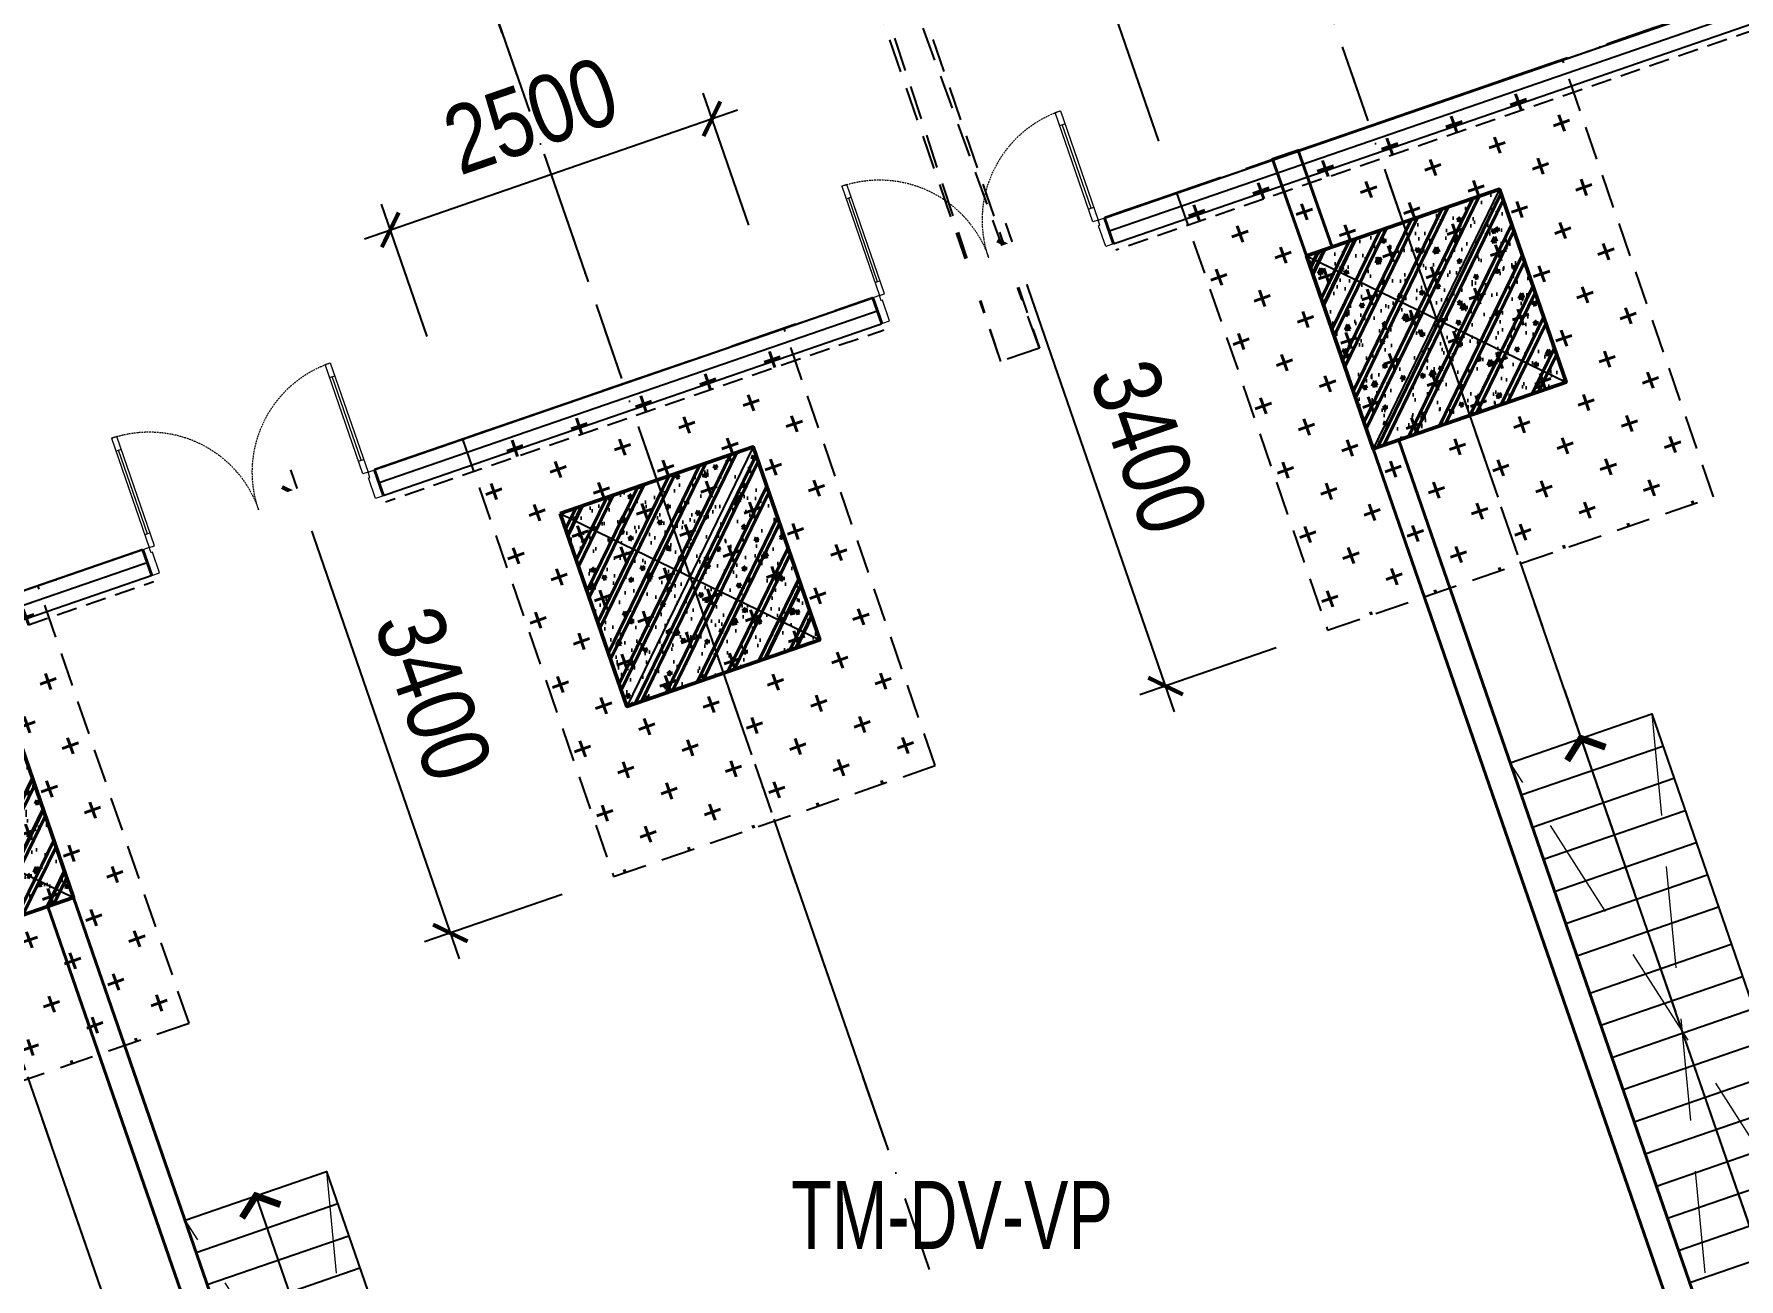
# Model space of a CAD drawing. Header units: millimetres. Extents: x -1534340 to 1713810, y -1348191 to 1114081.
# Drawn here: x 1240370 to 1252896, y -303150 to -294003 of the extents above; entities that cross this region are included whole.
import ezdxf

# ---------------------------------------------------------------- set-up
doc = ezdxf.new("R2010")
doc.units = ezdxf.units.MM
doc.header["$LTSCALE"] = 100
doc.set_wipeout_variables(frame=1)
doc.header["$PDMODE"] = 32
doc.header["$PDSIZE"] = 2.5
for name, pattern in [('CENTER2', [1.125, 0.75, -0.125, 0.125, -0.125]), ('DASHED', [4.5, 3, -1.5]), ('DASHED2', [0.375, 0.25, -0.125]), ('HIDDEN', [0.375, 0.25, -0.125]), ('HIDDEN2', [0.1875, 0.125, -0.0625]), ('xref.asix of  podium$0$xref.asix of  podium$0$DASHDOT', [1, 0.5, -0.25, 0, -0.25]), ('Xref.Asix of Basement B2$0$HIDDEN', [0.375, 0.25, -0.125])]:
    doc.linetypes.add(name, pattern=pattern)
for name, color, linetype, lineweight in [('0-Hatch', 250, 'Continuous', 40), ('CUA', 37, 'Continuous', 13), ('D-building block', 8, 'Continuous', 13), ('KAKA FIX', 2, 'Continuous', 13), ('KT-Chu viet', 255, 'Continuous', 20), ('KT-Net cat', 1, 'Continuous', 40), ('KT-Net cot', 2, 'Continuous', 50), ('KT-Net cot vach', 6, 'Continuous', 50)]:
    doc.layers.add(name, color=color, linetype=linetype, lineweight=lineweight)
for name, color, linetype in [('0-khuat', 3, 'HIDDEN'), ('A-GLAZ', 135, 'Continuous'), ('ccu11-Khuat', 9, 'DASHED'), ('ccu11-Manh', 8, 'Continuous'), ('ccu12-Manh', 8, 'Continuous'), ('ccu12-Thay', 7, 'Continuous'), ('ccu12-Truc', 13, 'CENTER2'), ('KC2-DIM', 251, 'Continuous'), ('KCS_COLUMN', 2, 'Continuous'), ('KT-Dim', 8, 'Continuous'), ('KT-Kich thuoc', 9, 'Continuous'), ('xref.asix of  podium$0$xref.asix of  podium$0$KC2-DIM', 251, 'Continuous'), ('xref.asix of  podium$0$xref.asix of  podium$0$KT-Kich thuoc', 9, 'Continuous'), ('xref.asix of  podium$0$xref.asix of  podium$0$KT-Luoi truc South Tower', 8, 'xref.asix of  podium$0$xref.asix of  podium$0$DASHDOT'), ('xref.asix of  podium$0$xref.asix of  podium$0$KT-Net cot vach', 6, 'Continuous')]:
    doc.layers.add(name, color=color, linetype=linetype)
doc.layers.add('Xref.Asix of Basement B2$0$KT-Chi gioi XD', color=7, linetype='Xref.Asix of Basement B2$0$HIDDEN', true_color=0x0066cc)
doc.styles.add('Arial Narrow', font='ARIALN.TTF')
doc.styles.add('Xref_ST_MBDV Cot vach 30.7.2022$0$Arial', font='arial.ttf', dxfattribs={"width": 0.7})
doc.dimstyles.new('ccu12-200', dxfattribs={"dimscale": 200, "dimtxt": 2.5, "dimasz": 1, "dimexe": 1, "dimexo": 2, "dimgap": 1, "dimtad": 1, "dimdec": 0, "dimrnd": 5, "dimdsep": 46, "dimtxsty": 'Arial Narrow', "dimblk": 'ARCHTICK', "dimcen": -1, "dimdle": 1, "dimclrd": 256, "dimclre": 256, "dimclrt": 3, "dimadec": 0, "dimazin": 2, "dimtfac": 0.1, "dimtdec": 0, "dimtmove": 0, "dimatfit": 1, "dimldrblk": 'ARCHTICK', "dimfxl": 1, "dimtvp": 0.8333333333333334, "dimtolj": 1, "dimtzin": 12, "dimarcsym": 0})
doc.dimstyles.new('CCU_1-200', dxfattribs={"dimscale": 200, "dimtxt": 3, "dimasz": 1, "dimexe": 1, "dimexo": 2, "dimgap": 0.5, "dimtad": 1, "dimdec": 0, "dimdsep": 46, "dimtxsty": 'Arial Narrow', "dimblk": 'ARCHTICK', "dimcen": -1, "dimdle": 1, "dimclrd": 256, "dimclre": 256, "dimclrt": 3, "dimadec": 0, "dimazin": 2, "dimtfac": 0.1, "dimtdec": 0, "dimtix": 1, "dimtmove": 2, "dimatfit": 1, "dimfxl": 1, "dimtvp": 0.8333333333333334, "dimtolj": 1, "dimtzin": 12, "dimarcsym": 0})
pattern_1 = [(49.99999999999999, (550, -550), (286.9040730403014, -25.10085399303804), [30, -330]), (355, (550, -550), (-55.50053344520001, 300.8768534800047), [24, -264]), (100.4514, (573.908672, -552.091736), (231.4037526856086, 275.7758168243814), [25.496076, -280.4568448]), (46.18420000000001, (550, -470), (426.8964194502578, -66.20760573160723), [45, -495]), (96.6356, (585.574698, -475.5173228), (373.8650822194813, 389.6471483601767), [38.2441152, -420.6852]), (351.1842, (550, -470), (373.8647780534509, 389.6474403701299), [36, -396]), (21, (590, -490), (238.7628208473847, -161.0475562661355), [30, -330]), (326.0000000000001, (590, -490), (97.32613276863269, 290.0600180187412), [24, -264]), (71.4514, (609.8968932, -503.4206424), (336.089051432596, 129.012198683981), [25.496076, -280.4568448]), (37.50000000000001, (550, -550), (4.863942126916267, 133.1575415325246), [0, -260.8, 0, -268, 0, -265]), (7.499999999999999, (550, -550), (105.2278149768594, 157.7646847529441), [0, -152.8, 0, -254.8, 0, -101]), (327.5, (460.8, -550), (213.5289744689636, -9.021948693751902), [0, -100, 0, -312, 0, -414]), (317.5, (420.8, -550), (233.2744677369545, 40.04199293292709), [0, -130, 0, -207.2, 0, -294]), (45, (550, -550), (-120.2081528017131, 120.2081528017131), []), (45, (550, -501), (-120.2081528017131, 120.2081528017131), [])]

# ---------------------------------------------------------------- blocks, each defined once
blk = doc.blocks.new('MBKC-T1-PN')
at = {"layer": '0-Hatch', "ltscale": 2}
h = blk.add_hatch(dxfattribs=at)
h.set_pattern_fill('CROSS', color=256, scale=1000, angle=109.047137953997, style=0)
h.set_pattern_definition([(109.0471379539969, (4051915.746561347, -6934102.036973443), (-317.8990851971258, 154.7261181275824), [124.9999999999995, -374.9999999999979]), (199.0471379539969, (4051954.42809088, -6934022.562202143), (-154.7261181275824, -317.8990851971258), [124.9999999999995, -374.9999999999978])])
h.paths.add_polyline_path([(18999.53238123632, 6559.552969867596), (16163.78116127569, 5580.515167486446), (17273.35802407283, 2366.664397345623), (20109.10916963895, 3345.702415209904)])
h = blk.add_hatch(dxfattribs=at)
h.set_pattern_fill('CROSS', color=256, scale=1000, angle=109.047137953997, style=0)
h.set_pattern_definition([(109.0471379539969, (4046433.294633726, -6935994.843189207), (-317.8990851971258, 154.7261181275824), [124.9999999999995, -374.9999999999979]), (199.0471379539969, (4046471.976163259, -6935915.368417908), (-154.7261181275824, -317.8990851971258), [124.9999999999995, -374.9999999999978])])
h.paths.add_polyline_path([(13280.78167594061, 4585.121683670324), (10917.29988690768, 3770.28733072622), (12027.219105836, 555.4449379654252), (14390.3451295679, 1371.309752724832)])
h = blk.add_hatch(dxfattribs=at)
h.set_pattern_fill('CROSS', color=256, scale=1000, angle=109.047137953997, style=0)
h.set_pattern_definition([(109.0471379539969, (4040950.842276657, -6937887.649608213), (-317.8990851971258, 154.7261181275824), [124.9999999999995, -374.999999999998]), (199.0471379539969, (4040989.523806189, -6937808.174836914), (-154.7261181275824, -317.8990851971258), [124.9999999999995, -374.9999999999979])])
h.paths.add_polyline_path([(7797.503926413367, 2694.705985195003), (5434.022137380438, 1879.871632250841), (6544.76674876688, -1337.361481040425), (8907.892772498773, -521.4966662810184)])
at = {"layer": '0-khuat', "ltscale": 10}
for p, q in [((8907.892772498773, -521.4966662810184), (7797.503926413599, 2694.705985194945)), ((6544.76674876688, -1337.361481040425), (8907.892772498773, -521.4966662810184))]:
    blk.add_line(p, q, dxfattribs=at)
at = {"layer": '0-khuat', "ltscale": 10, "elevation": -5.460167590488056e-05}
for points in [[(16163.78116127546, 5580.515167486388), (17273.35802407283, 2366.664397345623), (20109.10916963895, 3345.702415209904), (18999.53238123632, 6559.552969867655)], [(10917.29988690745, 3770.28733072622), (12027.219105836, 555.4449379654252), (14390.3451295679, 1371.309752724832), (13280.78167594038, 4585.121683670382)]]:
    blk.add_lwpolyline(points, dxfattribs=at)
at = {"layer": 'ccu11-Khuat', "ltscale": 0.5, "elevation": -0.1248620286703281}
blk.add_lwpolyline([(100590.5864808073, -35426.61506945355), (55455.55192690738, -35426.61506945355, -0.3269618123751123), (50827.94980508671, -32029.33521380113), (46319.23951797537, -19000.21078809898, 0.4276624970093012), (30482.82222025329, -12597.84133938845), (15440.22126940242, -17787.66880758357, -0.1965409036496166), (11052.14983252855, -17540.17514300876, -0.04529122358984782), (3605.473727127304, -9503.081798993808), (-504.3626536345109, -3435.722267398494, -0.3990343803495413), (1771.304140177555, 352.6720043509267), (31190.7288702894, 10495.31749677, -0.1204403028230274), (42591.70211395179, 11817.81507882464), (58406.76826363965, 7707.460248947376, -0.2262547279600852), (60280.00056402339, 6012.837931064423), (65645.2552123724, -9495.342720050656, 0.2916469557633262), (69738.37575314008, -12326.61538209155), (89786.80552536738, -12326.61538209155)], format="xyb", dxfattribs=at)
at = {"layer": 'ccu12-Thay', "ltscale": 0.5, "elevation": -0.1248620286703281}
blk.add_lwpolyline([(100592.7780615496, -35676.61506945355), (55455.39655799186, -35676.61506945355, -0.3267809868965265), (50590.58009542292, -32107.86709642987), (46084.84347490547, -19087.33587578748, 0.427810969143063), (30575.27555690287, -12830.40478876728), (15521.75718290871, -18023.99886239826, -0.1981128104978065), (10911.61054585082, -17750.02456894092, -0.0454709095100691), (3402.789631705265, -9649.635404628643), (-737.5713195712306, -3537.212389550812, -0.4024491153328594), (1696.951964988839, 591.4787324376521), (31106.50964570185, 10730.72245935566)], format="xyb", dxfattribs=at)
blk = doc.blocks.new('_ARCHTICK')
at = {"color": 0, "linetype": 'ByBlock', "const_width": 0.15}
blk.add_lwpolyline([(-0.5, -0.5), (0.5, 0.5)], dxfattribs=at)
blk = doc.blocks.new('*D1114')
at = {"layer": 'Defpoints', "color": 0, "transparency": 16777216}
for p in [(319555.2034636395, -49078.65396357753), (320302.8164631628, -51244.09075167371), (315242.5389979252, -54359.71304566249)]:
    blk.add_point(p, dxfattribs=at)
at = {"layer": 'KT-Dim', "lineweight": -2, "transparency": 16777216}
for p, q in [((320172.2780894435, -50865.99058903602), (319489.9342767798, -48889.60388225876)), ((313883.701024121, -51036.72956934935), (319744.2535449584, -49013.38477671806)), ((315112.0006242059, -53981.61288302481), (314007.4819185802, -50782.41030117082))]:
    blk.add_line(p, q, dxfattribs=at)
at = {"layer": 'KT-Dim', "lineweight": -2, "transparency": 16777216, "xscale": 200, "yscale": 200, "zscale": 200}
for p, rotation in [((319555.2034636395, -49078.65396357767), 19.04713796363416), ((314072.7511054398, -50971.46038248973), 199.0471379636342)]:
    blk.add_blockref('_ARCHTICK', p, dxfattribs=dict(at, rotation=rotation))
at = {"layer": 'KT-Dim', "color": 3, "transparency": 16777216, "insert": (316665.3963883274, -49594.69742959474), "char_height": 500, "attachment_point": 5, "rotation": 19.047137963634164, "style": 'Arial Narrow'}
blk.add_mtext('\\A1;5800', dxfattribs=at)
blk = doc.blocks.new('*D1115')
at = {"layer": 'Defpoints', "color": 0, "transparency": 16777216}
for p in [(325037.6558218877, -47185.84754464896), (325785.2688217285, -49351.28433366482), (320302.8164631628, -51244.09075167371)]:
    blk.add_point(p, dxfattribs=at)
at = {"layer": 'KT-Dim', "lineweight": -2, "transparency": 16777216}
for p, q in [((325654.7304480092, -48973.18417102714), (324972.3866350281, -46996.79746333019)), ((319366.1533823206, -49143.92315043752), (325226.7059032065, -47120.57835778946)), ((320172.2780894435, -50865.99058903602), (319489.9342767799, -48889.60388225902))]:
    blk.add_line(p, q, dxfattribs=at)
at = {"layer": 'KT-Dim', "lineweight": -2, "transparency": 16777216, "xscale": 200, "yscale": 200, "zscale": 200}
for p, rotation in [((325037.6558218877, -47185.84754464908), 19.04713796363416), ((319555.2034636395, -49078.6539635779), 199.0471379636342)]:
    blk.add_blockref('_ARCHTICK', p, dxfattribs=dict(at, rotation=rotation))
at = {"layer": 'KT-Dim', "color": 3, "transparency": 16777216, "insert": (322147.8487465513, -47701.89101067456), "char_height": 500, "attachment_point": 5, "rotation": 19.047137963634164, "style": 'Arial Narrow'}
blk.add_mtext('\\A1;5800', dxfattribs=at)
blk = doc.blocks.new('*U161')
h = blk.add_hatch()
h.set_pattern_fill('VATLIEU04', color=250, scale=40, style=0, pattern_type=2)
h.set_pattern_definition(pattern_1)
h.paths.add_polyline_path([(-475, 475), (1025, 475), (1025, -1025), (-475, -1025)])
at = {"color": 6, "ltscale": 0.25}
blk.add_lwpolyline([(-475, 475), (1025, 475), (1025, -1025), (-475, -1025)], close=True, dxfattribs=at)
at = {"layer": 'Defpoints', "linetype": 'ByBlock', "ltscale": 30}
for p, q in [((1025, 475), (-475, -1025)), ((-475, 475), (1025, -1025))]:
    blk.add_line(p, q, dxfattribs=at)
blk = doc.blocks.new('*U158')
h = blk.add_hatch()
h.set_pattern_fill('VATLIEU04', color=250, scale=40, style=0, pattern_type=2)
h.set_pattern_definition(pattern_1)
h.paths.add_polyline_path([(-475, 475), (1025, 475), (1025, -1025), (-475, -1025)])
at = {"color": 6, "ltscale": 0.25}
blk.add_lwpolyline([(-475, 475), (1025, 475), (1025, -1025), (-475, -1025)], close=True, dxfattribs=at)
at = {"layer": 'Defpoints', "linetype": 'ByBlock', "ltscale": 30}
for p, q in [((1025, 475), (-475, -1025)), ((-475, 475), (1025, -1025))]:
    blk.add_line(p, q, dxfattribs=at)
blk = doc.blocks.new('*U159')
h = blk.add_hatch()
h.set_pattern_fill('VATLIEU04', color=250, scale=40, style=0, pattern_type=2)
h.set_pattern_definition(pattern_1)
h.paths.add_polyline_path([(-475, 475), (1025, 475), (1025, -1025), (-475, -1025)])
at = {"color": 6, "ltscale": 0.25}
blk.add_lwpolyline([(-475, 475), (1025, 475), (1025, -1025), (-475, -1025)], close=True, dxfattribs=at)
at = {"layer": 'Defpoints', "linetype": 'ByBlock', "ltscale": 30}
for p, q in [((1025, 475), (-475, -1025)), ((-475, 475), (1025, -1025))]:
    blk.add_line(p, q, dxfattribs=at)
blk = doc.blocks.new('MBDV-B1-T1-PN')
at = {"layer": 'KT-Net cot vach', "rotation": 19.04713795399666}
for name, p in [('*U159', (17721.48730440694, 4822.357944610761)), ('*U158', (12239.0349454463, 2929.551524406183, -5.460167979304265e-05)), ('*U161', (6756.582588377176, 1036.745105400332))]:
    blk.add_blockref(name, p, dxfattribs=at)
blk = doc.blocks.new('*D1331')
at = {"layer": 'Defpoints', "color": 0, "ltscale": 0.5, "transparency": 16777216}
for p in [(1245350.489107593, -294625.8350357671), (1245751.100087617, -295786.1907982609), (1243387.974274721, -296602.0562236972)]:
    blk.add_point(p, dxfattribs=at)
at = {"layer": 'KC2-DIM', "lineweight": -2, "ltscale": 0.5, "transparency": 16777216}
for p, q in [((1245620.561619547, -295408.0906681975), (1245285.219873558, -294436.7849707353)), ((1242798.313229665, -295506.9696952383), (1245539.539172625, -294560.5658017321)), ((1243257.435806651, -296223.9560936338), (1242922.094060662, -295252.6503961717))]:
    blk.add_line(p, q, dxfattribs=at)
at = {"layer": 'KC2-DIM', "lineweight": -2, "ltscale": 0.5, "transparency": 16777216, "xscale": 200, "yscale": 200, "zscale": 200}
for p, rotation in [((1245350.489107593, -294625.8350357671), 19.0471522611445), ((1242987.363294697, -295441.7004612034), 199.0471522611445)]:
    blk.add_blockref('_ARCHTICK', p, dxfattribs=dict(at, rotation=rotation))
at = {"layer": 'KC2-DIM', "color": 3, "ltscale": 0.5, "transparency": 16777216, "insert": (1244020.345197541, -294603.4080421229), "char_height": 500, "attachment_point": 5, "rotation": 19.0471522611445, "style": 'Arial Narrow', "bg_fill": 3, "box_fill_scale": 1.1, "bg_fill_color": 256, "bg_fill_true_color": 13158600, "bg_fill_transparency": 0}
blk.add_mtext('\\A1;2500', dxfattribs=at)
blk = doc.blocks.new('*D1332')
at = {"layer": 'Defpoints', "color": 0, "ltscale": 0.5, "transparency": 16777216}
for p in [(1243518.006410201, -296979.2231694508, -0.1248074273445662), (1244628.089721384, -300194.0074593), (1243428.469124828, -300608.2432785408)]:
    blk.add_point(p, dxfattribs=at)
at = {"layer": 'KC2-DIM', "lineweight": -2, "ltscale": 0.5, "transparency": 16777216}
for p, q in [((1243139.912961757, -297109.7809889942), (1242129.339089423, -297458.7378984635)), ((1242253.106903873, -297204.41226447), (1243493.7480346, -300797.2900027626)), ((1244249.99627294, -300324.5652788435), (1243239.422400606, -300673.5221883126))]:
    blk.add_line(p, q, dxfattribs=at)
at = {"layer": 'KC2-DIM', "lineweight": -2, "ltscale": 0.5, "transparency": 16777216, "xscale": 200, "yscale": 200, "zscale": 200}
for p, rotation in [((1242318.385813645, -297393.4589886917), 109.0500847318665), ((1243428.469124828, -300608.2432785408), 289.0500847318665)]:
    blk.add_blockref('_ARCHTICK', p, dxfattribs=dict(at, rotation=rotation))
at = {"layer": 'KC2-DIM', "color": 3, "ltscale": 0.5, "transparency": 16777216, "insert": (1243303.779570471, -298852.2481038513), "char_height": 500, "attachment_point": 5, "rotation": 289.0500847318665, "style": 'Arial Narrow', "bg_fill": 3, "box_fill_scale": 1.1, "bg_fill_color": 256, "bg_fill_true_color": 13158600, "bg_fill_transparency": 0}
blk.add_mtext('\\A1;3400', dxfattribs=at)
blk = doc.blocks.new('*D1386')
at = {"layer": 'Defpoints', "color": 0, "ltscale": 0.5, "transparency": 16777216}
for p in [(1248765.100097755, -295170.2343252912, -0.1248620286703281), (1247574.402363223, -295581.3208228649), (1249874.229549219, -298382.7891840758)]:
    blk.add_point(p, dxfattribs=at)
at = {"layer": 'KC2-DIM', "lineweight": -2, "ltscale": 0.5, "transparency": 16777216}
for p, q in [((1248386.999967691, -295300.772793361), (1247385.352298191, -295646.5900568998)), ((1248748.801048722, -298982.9257466812), (1247509.133129188, -295392.2707578331)), ((1249496.129419155, -298513.3276521456), (1248494.481749656, -298859.1449156843))]:
    blk.add_line(p, q, dxfattribs=at)
at = {"layer": 'KC2-DIM', "lineweight": -2, "ltscale": 0.5, "transparency": 16777216, "xscale": 200, "yscale": 200, "zscale": 200}
for p, rotation in [((1247574.402363223, -295581.3208228649), 109.0471522611391), ((1248683.531814687, -298793.8756816494), 289.0471522611391)]:
    blk.add_blockref('_ARCHTICK', p, dxfattribs=dict(at, rotation=rotation))
at = {"layer": 'KC2-DIM', "color": 3, "ltscale": 0.5, "transparency": 16777216, "insert": (1248559.326795318, -297039.0172486533), "char_height": 500, "attachment_point": 5, "rotation": 289.0471522611391, "style": 'Arial Narrow', "bg_fill": 3, "box_fill_scale": 1.1, "bg_fill_color": 256, "bg_fill_true_color": 13158600, "bg_fill_transparency": 0}
blk.add_mtext('\\A1;3400', dxfattribs=at)
blk = doc.blocks.new('*D1387')
at = {"layer": 'Defpoints', "color": 0, "ltscale": 0.5, "transparency": 16777216}
for p in [(1251072.539450557, -292656.5131655727), (1251601.278244594, -294192.4331017581, -0.1248620286703281), (1248764.652686422, -295168.9384139349)]:
    blk.add_point(p, dxfattribs=at)
at = {"layer": 'KC2-DIM', "lineweight": -2, "ltscale": 0.5, "transparency": 16777216}
for p, q in [((1251471.077588254, -293814.2165115766), (1251007.439122387, -292467.4048704819)), ((1248046.805597293, -293698.1188059197), (1251261.647745648, -292591.4128374025)), ((1248634.452030081, -294790.7218237534), (1248170.813564214, -293443.9101826587))]:
    blk.add_line(p, q, dxfattribs=at)
at = {"layer": 'KC2-DIM', "lineweight": -2, "ltscale": 0.5, "transparency": 16777216, "xscale": 200, "yscale": 200, "zscale": 200}
for p, rotation in [((1251072.539450557, -292656.5131655727), 18.99596951040509), ((1248235.913892384, -293633.0184777495), 198.9959695104051)]:
    blk.add_blockref('_ARCHTICK', p, dxfattribs=dict(at, rotation=rotation))
at = {"layer": 'KC2-DIM', "color": 3, "ltscale": 0.5, "transparency": 16777216, "insert": (1249506.030170662, -292714.2735585017), "char_height": 500, "attachment_point": 5, "rotation": 18.99596951040509, "style": 'Arial Narrow', "bg_fill": 3, "box_fill_scale": 1.1, "bg_fill_color": 256, "bg_fill_true_color": 13158600, "bg_fill_transparency": 0}
blk.add_mtext('\\A1;3000', dxfattribs=at)
blk = doc.blocks.new('VACH-NN-PN-T1')
at = {"layer": 'KCS_COLUMN', "linetype": 'HIDDEN', "ltscale": 10}
for p, q in [((16761.99638333032, -7489.857160112879), (10310.48638333031, 10277.47283988708)), ((16478.42638333025, -7587.757160112902), (10594.05638333037, 10375.3728398871))]:
    blk.add_line(p, q, dxfattribs=at)
blk.add_lwpolyline([(16761.99692917196, -7489.857087068725), (16478.42180715711, -7587.760867252713), (10310.48365624668, 10277.47181991732), (10594.05877826177, 10375.37560010154)], close=True, dxfattribs=at)
blk = doc.blocks.new('*U2802')
h = blk.add_hatch()
h.set_pattern_fill('VATLIEU04', color=250, scale=40, style=0, pattern_type=2)
h.set_pattern_definition(pattern_1)
h.paths.add_polyline_path([(-475, 475), (1025, 475), (1025, -1025), (-475, -1025)])
at = {"color": 6, "ltscale": 0.25}
blk.add_lwpolyline([(-475, 475), (1025, 475), (1025, -1025), (-475, -1025)], close=True, dxfattribs=at)
at = {"layer": 'Defpoints', "linetype": 'ByBlock', "ltscale": 30}
for p, q in [((1025, 475), (-475, -1025)), ((-475, 475), (1025, -1025))]:
    blk.add_line(p, q, dxfattribs=at)
blk = doc.blocks.new('xref.asix of  podium$0$xref.asix of  podium$0$MBCot-PN-flat-22')
at = {"layer": 'xref.asix of  podium$0$xref.asix of  podium$0$KT-Net cot vach', "rotation": 19.04713795399666}
for p in [(17721.48715347238, 4822.358175267698), (12239.03479451314, 2929.551755063003, -5.460129879951871e-05), (6756.582437444478, 1036.745336057153)]:
    blk.add_blockref('*U2802', p, dxfattribs=at)
blk = doc.blocks.new('*D2829')
at = {"layer": 'Defpoints', "color": 0, "transparency": 16777216}
for p in [(-95967.23389508922, 50688.03247729214), (-95219.62089622766, 48522.5956889675), (-100279.898361465, 45406.97339497856)]:
    blk.add_point(p, dxfattribs=at)
at = {"layer": 'xref.asix of  podium$0$xref.asix of  podium$0$KT-Kich thuoc', "lineweight": -2, "transparency": 16777216}
for p, q in [((-95350.15926983136, 48900.6958516452), (-96032.50308189106, 50877.08255863099)), ((-101638.7363348323, 48729.95687338252), (-95778.18381375037, 50753.301664094)), ((-100410.4367350687, 45785.07355765626), (-101514.9554402953, 48984.27614152322))]:
    blk.add_line(p, q, dxfattribs=at)
at = {"layer": 'xref.asix of  podium$0$xref.asix of  podium$0$KT-Kich thuoc', "lineweight": -2, "transparency": 16777216, "xscale": 200, "yscale": 200, "zscale": 200}
for p, rotation in [((-95967.23389508922, 50688.03247729214), 19.04713794612659), ((-101449.6862534934, 48795.22606018437), 199.0471379461266)]:
    blk.add_blockref('_ARCHTICK', p, dxfattribs=dict(at, rotation=rotation))
at = {"layer": 'xref.asix of  podium$0$xref.asix of  podium$0$KT-Kich thuoc', "color": 3, "transparency": 16777216, "insert": (-98841.06871882701, 50125.72590398228), "char_height": 600, "attachment_point": 5, "rotation": 19.047137946126586, "style": 'Arial Narrow'}
blk.add_mtext('\\A1;5800', dxfattribs=at)
blk = doc.blocks.new('*D2830')
at = {"layer": 'Defpoints', "color": 0, "transparency": 16777216}
for p in [(-90484.78153684072, 52580.83889622137), (-89737.16853766143, 50415.40210697639), (-95219.62089622766, 48522.5956889675)]:
    blk.add_point(p, dxfattribs=at)
at = {"layer": 'xref.asix of  podium$0$xref.asix of  podium$0$KT-Kich thuoc', "lineweight": -2, "transparency": 16777216}
for p, q in [((-89867.70691126512, 50793.50226965408), (-90550.05072364258, 52769.88897756022)), ((-96156.28397700652, 50622.76329216579), (-90295.73145550187, 52646.10808302322)), ((-95350.15926983136, 48900.6958516452), (-96032.50308246951, 50877.08256030649))]:
    blk.add_line(p, q, dxfattribs=at)
at = {"layer": 'xref.asix of  podium$0$xref.asix of  podium$0$KT-Kich thuoc', "lineweight": -2, "transparency": 16777216, "xscale": 200, "yscale": 200, "zscale": 200}
for p, rotation in [((-90484.78153684072, 52580.83889622137), 19.04713794612659), ((-95967.23389566767, 50688.03247896764), 199.0471379461266)]:
    blk.add_blockref('_ARCHTICK', p, dxfattribs=dict(at, rotation=rotation))
at = {"layer": 'xref.asix of  podium$0$xref.asix of  podium$0$KT-Kich thuoc', "color": 3, "transparency": 16777216, "insert": (-93358.61636078988, 52018.53232283854), "char_height": 600, "attachment_point": 5, "rotation": 19.047137946126586, "style": 'Arial Narrow'}
blk.add_mtext('\\A1;5800', dxfattribs=at)
blk = doc.blocks.new('THANG SH')
at = {"layer": 'D-building block', "color": 3, "linetype": 'DASHED2', "ltscale": 30}
for points in [[(-6640.500751799904, 1099.999999977648), (-2099.999999993481, -2.421438694000244e-08)], [(-2099.999999993481, 1099.999999977648), (-6640.500751800369, 2.980232238769531e-08)]]:
    blk.add_lwpolyline(points, dxfattribs=at)
at = {"layer": 'D-building block', "color": 3, "linetype": 'DASHED2', "ltscale": 1000}
blk.add_lwpolyline([(-6640.500751799904, 5.587935447692871e-09), (-6640.500751799438, 1099.999999955297), (-2099.999999993481, 1099.999999951571), (-2099.999999993015, -5.029141902923584e-08)], close=True, dxfattribs=at)
at = {"layer": 'Defpoints', "color": 252}
blk.add_line((6.05359673500061e-09, 1849.999999951571), (-4.656612873077393e-10, -3.725290298461914e-08), dxfattribs=at)
for points in [[(-6640.500751799438, 549.9999999776483), (-549.9999999925494, 549.9999999757856), (-549.9999999934807, 1849.999999947846)], [(-1099.999999993015, -4.470348358154297e-08), (-1099.999999992549, 1849.999999949709)], [(5.587935447692871e-09, 1849.999999951571), (-1099.999999993015, 1849.999999949709)], [(6.05359673500061e-09, 1599.999999951571), (-1099.999999993481, 1599.999999951571)], [(6.51925802230835e-09, 1349.999999951571), (-1099.999999993481, 1349.999999951571)], [(0, 1.862645149230957e-09), (-6640.500751799904, 8.734254341450418e-09), (-6640.500751799904, 1099.999999953434), (6.984919309616089e-09, 1099.999999953434)], [(-6390.500751799904, -4.842877388000488e-08), (-6390.500751799904, 1099.999999951571)], [(-6140.500751799438, -4.842877388000488e-08), (-6140.500751798972, 1099.999999953434)], [(-5890.500751798972, -4.842877388000488e-08), (-5890.500751798972, 1099.999999951571)], [(-5640.500751798972, -4.842877388000488e-08), (-5640.500751798972, 1099.999999953434)], [(-5390.500751798972, -4.656612873077393e-08), (-5390.500751798507, 1099.999999953434)], [(-5140.500751798507, -4.656612873077393e-08), (-5140.500751798507, 1099.999999951571)], [(-4849.999999996275, -4.656612873077393e-08), (-4849.999999996275, 1099.999999953434)], [(-4599.99999999674, -4.656612873077393e-08), (-4599.999999996275, 1099.999999951571)], [(-4349.999999996275, -4.656612873077393e-08), (-4349.999999996275, 1099.999999953434)], [(-4099.999999996275, -4.470348358154297e-08), (-4099.999999995809, 1099.999999953434)], [(-3849.999999995809, -4.470348358154297e-08), (-3849.999999995809, 1099.999999951571)], [(-3599.999999994878, -4.842877388000488e-08), (-3599.999999994412, 1099.999999953434)], [(-3349.999999994878, -4.842877388000488e-08), (-3349.999999994412, 1099.999999951571)], [(-3099.999999994412, -4.842877388000488e-08), (-3099.999999994412, 1099.999999951571)], [(-2849.999999994412, -4.842877388000488e-08), (-2849.999999994412, 1099.999999953434)], [(-2599.999999994412, -4.842877388000488e-08), (-2599.999999993946, 1099.999999951571)], [(-2349.999999993946, -4.842877388000488e-08), (-2349.999999993481, 1099.999999953434)], [(-2099.999999993481, -4.842877388000488e-08), (-2099.999999993481, 1099.999999953434)], [(-1849.999999993481, -4.842877388000488e-08), (-1849.999999993481, 1099.999999953434)], [(-1599.999999993481, -4.656612873077393e-08), (-1599.999999993481, 1099.999999953434)], [(-1349.999999993481, -4.656612873077393e-08), (-1349.999999992549, 1099.999999951571)]]:
    blk.add_lwpolyline(points, dxfattribs=at)
at = {"layer": 'Defpoints', "color": 252, "const_width": 50}
blk.add_lwpolyline([(-6520.500747120939, 699.0000000074506), (-6640.500751800835, 549.9999999757856), (-6520.500747121871, 400.9999999459833)], dxfattribs=at)
at = {"layer": 'Defpoints', "color": 252}
blk.add_circle((-549.9999999934807, 1849.999999945983), 100, dxfattribs=at)
blk = doc.blocks.new('*U229')
for p, q in [((-750.0000006001499, -89.99999376962445), (-750.0000002678631, -49.99999376962445)), ((-100.0000005815018, -69.99999916928329), (-750.0000004340067, -69.99999376962447)), ((-100.0000007476451, -89.99999916928329), (-100.0000004153583, -49.99999916928324)), ((-750.0000140577612, -1709.999993474634), (-750.0000143900478, -1749.999993474634)), ((-100.0000143713997, -1729.999998874293), (-750.0000142239046, -1729.999993474634)), ((-100.000014205256, -1709.999998874293), (-100.000014537543, -1749.999998874293))]:
    blk.add_line(p, q)
for points in [[(200.0743172259394, -1.662050658534054e-06), (200.0743167275093, -60.00000166205076), (39.99999950156996, -60.00000033228665), (39.99999958464161, -50.00000033228666), (-4.153583654832593e-07, -50.00000000000004), (0, 0)], [(-4.153583654832593e-07, -50.00000000000004), (-7.476450480173313e-07, -89.99999999999991), (-850.0000006001497, -89.99999293890771), (-850.0000002678632, -49.99999293890765)], [(-1.453754297586763e-05, -1749.99999970501), (-1.420525627215952e-05, -1709.99999970501), (-850.0000140577612, -1709.999992643918), (-850.0000143900479, -1749.999992643918)], [(200.0743022730383, -1800.000001367061), (200.0743027714681, -1740.000001367061), (39.99998554552879, -1740.000000037296), (39.99998546245713, -1750.000000037296), (-1.453754297586763e-05, -1749.99999970501), (-1.4952901284504e-05, -1799.99999970501)]]:
    blk.add_lwpolyline(points, close=True)
at = {"linetype": 'HIDDEN2'}
for centre, radius, start, end in [((-4.149984540215146e-07, -49.99999999977504), 849.9999998530717, 180.0000387917871, 269.9999995240346), ((-1.45360581755849e-05, -1749.999999706382), 849.9999998541881, 89.99999952403472, 179.9999602562852)]:
    blk.add_arc(centre, radius, start, end, dxfattribs=at)
blk = doc.blocks.new('KHHFG')
blk.add_wipeout([(-79.69310521042735, 1884.3051469641268), (238.38225596414281, 1884.1721134116024), (264.0597370685214, 84.12191911410127), (-70.30110177054587, 84.28075590259641)]).dxf.layer = 'KT-Kich thuoc'
at = {"layer": 'KT-Net cat'}
for p, q in [((199.9999999995925, 1884.172113411594), (-4.074536263942719e-10, 1884.172113411594)), ((199.9999999999418, 84.17211341165239), (0, 84.17211341159418))]:
    blk.add_line(p, q, dxfattribs=at)
at = {"layer": 'CUA', "xscale": -1, "rotation": 359.999999524041}
blk.add_blockref('*U229', (199.9999999997672, 1884.175758171012), dxfattribs=at)
blk = doc.blocks.new('Grid-ST-flat-3')
at = {"layer": 'ccu12-Truc', "ltscale": 30}
for p, q in [((369404.6687134802, -36752.13820029161), (304555.4537775333, -59141.20830987487)), ((324450.2562037199, -45484.46361355274), (343539.5479429879, -100775.9775917197)), ((318967.803845129, -47377.27003148972), (338057.0955847397, -102668.7840106485)), ((313485.3514865385, -49270.07644942671), (332574.6432264913, -104561.5904295773))]:
    blk.add_line(p, q, dxfattribs=at)
at = {"layer": 'KT-Dim'}
for base, p1, p2, picture, middle in [((325037.6558218877, -47185.84754464896), (320302.8164631627, -51244.09075167368), (325785.2688217284, -49351.28433366481), '*D1115', (322147.8487465513, -47701.89101067449)), ((319555.2034636395, -49078.65396357753), (315242.5389979251, -54359.7130456625), (320302.8164631627, -51244.09075167368), '*D1114', (316665.3963883273, -49594.6974295947))]:
    dim = blk.add_linear_dim(base=base, p1=p1, p2=p2, angle=19.04713796308996, dimstyle='ccu12-200', dxfattribs=at)
    dim.commit()
    dim.dimension.update_dxf_attribs({"geometry": picture, "text_midpoint": middle})
blk = doc.blocks.new('xref.asix of  podium$0$xref.asix of  podium$0$Asix South Tower')
at = {"layer": 'xref.asix of  podium$0$xref.asix of  podium$0$KT-Luoi truc South Tower', "ltscale": 10}
for p, q in [((-45928.05291830376, 63080.04234508332), (-113358.2576704957, 39799.89522058656)), ((-91137.34307826497, 54470.96222093981), (-81235.33511339873, 25790.1175213384)), ((-96619.7954368554, 52578.15580300265), (-86717.78747198917, 23897.31110340136)), ((-102102.2477954458, 50685.34938506573), (-92200.23983057961, 22004.50468546432))]:
    blk.add_line(p, q, dxfattribs=at)
at = {"layer": 'xref.asix of  podium$0$xref.asix of  podium$0$KT-Kich thuoc'}
for base, p1, p2, picture, middle in [((-90484.78153684072, 52580.83889622137), (-95219.62089622766, 48522.5956889675), (-89737.16853766143, 50415.40210697637), '*D2830', (-93358.61636078988, 52018.53232283854)), ((-95967.23389508922, 50688.03247729214), (-100279.898361465, 45406.97339497856), (-95219.62089622766, 48522.5956889675), '*D2829', (-98841.06871882701, 50125.72590398228))]:
    dim = blk.add_linear_dim(base=base, p1=p1, p2=p2, angle=19.04713794612659, dimstyle='CCU_1-200', dxfattribs=at)
    dim.commit()
    dim.dimension.update_dxf_attribs({"geometry": picture, "text_midpoint": middle})
blk = doc.blocks.new('312')
at = {"layer": 'A-GLAZ', "elevation": -0.0003900927901394197}
for points in [[(1482695.170606643, -315227.088742006), (1474934.009074506, -317904.7566158127, -0.1974962957369978), (1470412.753082226, -317641.4324847461, -0.04539954982376057), (1462928.730589897, -309566.3053070569), (1458800.456753551, -303471.7265235217, -0.4011286979834114), (1461171.591087839, -299479.322703269), (1490585.061904023, -289338.7298831512, -0.1205241289836079), (1502064.862544526, -288009.8450183984), (1511023.476528744, -290338.1996335805)], [(1482662.536012, -315132.5636993432), (1474901.394709103, -317810.2245938868, -0.1968635698068651), (1470468.949126356, -317557.4738984575, -0.0453275073921259), (1463009.803874314, -309507.6833425581), (1458893.779493846, -303431.1884548272, -0.3997484162930124), (1461201.321617093, -299574.8489596067), (1490618.750154378, -289432.8916749404, -0.1204683313511788), (1502045.996502877, -288108.2639567229), (1510996.834815657, -290434.5976654891)], [(1482727.805201287, -315321.6137846687), (1474966.623439908, -317999.2886377386, -0.1981128104978065), (1470356.476802851, -317725.3143442812, -0.0454709095100691), (1462847.655888705, -309624.9251799689), (1458707.294937429, -303512.5021648911, -0.4024491153328594), (1461141.818221989, -299383.8110429026), (1490551.375902702, -289244.5673159846)]]:
    blk.add_lwpolyline(points, format="xyb", dxfattribs=at)
at = {"layer": 'KT-Net cat'}
for p, q in [((1467504.834779449, -299572.921076805), (1473134.302469261, -315878.4912655004)), ((1467315.784698453, -299638.1902645986), (1472945.252388265, -315943.7604532939))]:
    blk.add_line(p, q, dxfattribs=at)
for points, elevation in [([(1476751.391977299, -294793.6824224157), (1476502.273707944, -294083.3399517982), (1476313.223626612, -294148.6091386274), (1476562.341895966, -294858.9516092468)], 4.106102261850617e-10), ([(1480037.926338321, -304925.8691461507), (1477051.860797173, -296276.8272192207), (1477240.910878502, -296211.5580323929), (1480226.976419652, -304860.5999593231)], 4.106080592859472e-10)]:
    blk.add_lwpolyline(points, close=True, dxfattribs=dict(at, elevation=elevation))
at = {"layer": 'Xref.Asix of Basement B2$0$KT-Chi gioi XD', "lineweight": 13, "ltscale": 100, "elevation": 5.81698447265444e-10, "flags": 128}
blk.add_lwpolyline([(1536926.640264262, -198350.2424992273), (1532230.491302837, -180477.3544005106), (1529880.439225305, -179665.453135843), (1520946.555464734, -186436.7923930833), (1497442.727665294, -204368.8174399087), (1473775.210144748, -221476.816780443, 0.6848770391189095), (1504207.768946995, -335272.7658475587), (1524578.328159441, -337428.6246088693), (1563007.448297967, -336214.0549381921), (1565857.79611658, -332567.4481481264)], format="xyb", close=True, dxfattribs=at)
at = {"layer": 'KAKA FIX', "rotation": 289.0471379542168}
for p in [(1480226.976419641, -304860.5999593273), (1470490.897305819, -308221.9630573265)]:
    blk.add_blockref('THANG SH', p, dxfattribs=at)
at = {"layer": 'xref.asix of  podium$0$xref.asix of  podium$0$KC2-DIM'}
blk.add_blockref('xref.asix of  podium$0$xref.asix of  podium$0$MBCot-PN-flat-22', (1459444.866092697, -299975.2893285389), dxfattribs=at)
at = {"layer": 'xref.asix of  podium$0$xref.asix of  podium$0$KT-Kich thuoc'}
blk.add_blockref('xref.asix of  podium$0$xref.asix of  podium$0$Asix South Tower', (1566004.720627273, -342122.3205197669), dxfattribs=at)
at = {"layer": 'KT-Chu viet', "insert": (1473958.606229835, -301655.6854673488), "char_height": 500, "width": 5339.45268739584, "attachment_point": 2, "style": 'Xref_ST_MBDV Cot vach 30.7.2022$0$Arial'}
blk.add_mtext('TM-DV-VP', dxfattribs=at)
at = {"layer": 'KT-Kich thuoc', "rotation": 109.0221531273173}
for p in [(1475224.196784238, -294741.4871375536, -0.0007801859299673822), (1469859.967864404, -296593.4767455069, -0.0007801859211926381)]:
    blk.add_blockref('KHHFG', p, dxfattribs=at)

msp = doc.modelspace()

# ---------------------------------------------------------------- block references
for name, p in [('MBKC-T1-PN', (1232600.871086698, -300749.4537652719)), ('Grid-ST-flat-3', (923638.2882514866, -243129.7985158589))]:
    msp.add_blockref(name, p)
at = {"layer": 'ccu11-Manh'}
msp.add_blockref('MBDV-B1-T1-PN', (1232600.871086698, -300749.4537652719), dxfattribs=at)

# ---------------------------------------------------------------- next in the draw order: dimensions: what is measured, and where the dimension line sits
at = {"layer": 'KC2-DIM', "ltscale": 0.5}
for p1, p2, distance, picture, middle in [((1243387.974274721, -296602.0562236972, -5.460167979522195e-05), (1245751.100087617, -295786.1907982609, -5.460167979522195e-05), 1227.5645208576316, '*D1331', (1244020.345197541, -294603.4080421229, -5.460132576180826e-05)), ((1249874.229549219, -298382.7891840757), (1248765.100097755, -295170.2343252912, -0.1248620286703281), 1259.663924825557, '*D1386', (1248559.326795318, -297039.0172486533)), ((1243518.006410201, -296979.2231694509, -0.1248620286703281), (1244628.089721384, -300194.0074592999, -5.460167979522195e-05), -1269.1260337821257, '*D1332', (1243303.779570471, -298852.2481038513, -5.460132576180826e-05))]:
    dim = msp.add_aligned_dim(p1=p1, p2=p2, distance=distance, dimstyle='ccu12-200', override={"dimfxl": 150, "dimtfill": 1}, dxfattribs=at)
    dim.commit()
    dim.dimension.update_dxf_attribs({"geometry": picture, "text_midpoint": middle})

# ---------------------------------------------------------------- next in the draw order: dimensions: what is measured, and where the dimension line sits
dim = msp.add_aligned_dim(p1=(1248764.652686422, -295168.938413935), p2=(1251601.278244594, -294192.4331017581, -0.1248620286703281), distance=1624.3813476802945, dimstyle='ccu12-200', override={"dimfxl": 150, "dimtfill": 1}, dxfattribs=at)
dim.commit()
dim.dimension.update_dxf_attribs({"geometry": '*D1387', "text_midpoint": (1249506.030170662, -292714.2735585017)})

# ---------------------------------------------------------------- next in the draw order: block references
at = {"layer": 'KT-Net cot'}
msp.add_blockref('VACH-NN-PN-T1', (1230994.958588628, -288820.4269154225), dxfattribs=at)

# ---------------------------------------------------------------- next in the draw order: block references
at = {"layer": 'ccu12-Manh'}
msp.add_blockref('312', (-226843.9959313669, -774.1646671993076), dxfattribs=at)

doc.saveas('drawing.dxf')
